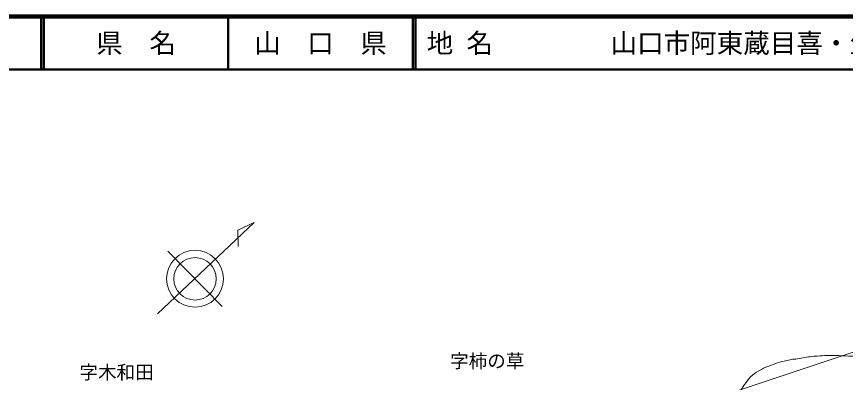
# Model space of a CAD drawing. Units: millimetres, scale not verified. Extents: x 40000 to 689736, y 20000 to 380000.
# Drawn here: x 293108 to 449274, y 311066 to 380000 of the extents above; entities that cross this region are included whole.
import ezdxf
from ezdxf.enums import TextEntityAlignment as Align

# ---------------------------------------------------------------- set-up
doc = ezdxf.new("R2010")
doc.units = ezdxf.units.MM
doc.header["$LTSCALE"] = 1000
for name, color, linetype, lineweight in [('M-BGD', 7, 'Continuous', 13), ('M-STR-HTXT', 7, 'Continuous', 13), ('M-TTL', 2, 'Continuous', 140), ('M-TTL-LINE', 7, 'Continuous', 50)]:
    doc.layers.add(name, color=color, linetype=linetype, lineweight=lineweight)
doc.layers.add('M-TTL-TXT', color=7, linetype='Continuous')
doc.styles.add('ＭＳ ゴシック', font='')
doc.styles.get('ＭＳ ゴシック').set_extended_font_data('MS Gothic')

msp = doc.modelspace()

# ---------------------------------------------------------------- linework, layer by layer
at = {"layer": 'M-BGD'}
for p, q in [((319670, 323996), (337882, 341222)), ((337882, 341222), (334775, 339735)), ((334775, 339735), (334834, 336685)), ((321621, 335817), (331842, 325378))]:
    msp.add_line(p, q, dxfattribs=at)
for radius in [5351, 4000]:
    msp.add_circle((326731, 330591), radius, dxfattribs=at)
msp.add_open_spline([(470587, 332275), (470604, 331685), (470603, 331525), (470602, 331045), (470602, 330052), (470565, 329496), (470509, 328505), (470459, 327627), (470406, 327136), (470306, 326262), (470178, 325142), (470072, 324519), (469899, 323405), (469747, 322429), (469757, 321858), (469473, 320912), (469198, 319995), (469036, 319471), (468577, 318631), (468314, 318151), (468116, 317904), (467736, 317509), (467254, 317010), (466952, 316735), (466334, 316419), (465537, 316012), (465018, 315938), (464142, 315754), (463378, 315594), (462929, 315618), (462148, 315598), (461004, 315570), (460362, 315634), (459219, 315713), (458221, 315782), (457674, 315960), (456675, 316014), (455071, 316100), (454169, 315937), (452562, 315952), (450500, 315970), (449348, 316115), (447286, 316118), (445772, 316120), (444921, 316129), (443412, 316003), (442279, 315909), (441661, 315715), (440536, 315547), (439636, 315412), (439112, 315444), (438230, 315225), (436869, 314885), (436116, 314643), (434813, 314124), (434069, 313827), (433648, 313661), (432954, 313262), (432303, 312888), (431962, 312625), (431417, 312109), (430892, 311612), (430685, 311249), (430252, 310670), (429878, 310170), (429744, 309834), (429352, 309348), (429022, 308940), (428826, 308713), (428417, 308386), (427840, 307924), (427456, 307737), (426782, 307434), (426159, 307154), (425755, 307151), (425089, 306998), (423994, 306747), (423365, 306679), (422262, 306463), (421653, 306344), (421304, 306309), (420704, 306152), (420043, 305979), (419676, 305864), (419032, 305635), (418343, 305391), (417984, 305185), (417308, 304908), (416178, 304445), (415526, 304231), (414400, 303758), (413731, 303477), (413359, 303315), (412697, 303020), (411435, 302459), (410748, 302100), (409477, 301561), (408275, 301052), (407600, 300766), (406361, 300357), (405294, 300003), (404679, 299859), (403588, 299588), (402443, 299303), (401760, 299309), (400635, 298956), (399669, 298653), (399185, 298331), (398256, 297928), (397518, 297607), (397087, 297464), (396369, 297102), (395636, 296733), (395275, 296438), (394562, 296032), (393106, 295203), (392240, 294828), (390792, 293986), (389742, 293376), (389025, 293181), (388164, 292324), (388042, 292203), (387986, 292159), (387859, 292004)], degree=3, knots=[0, 0, 0, 0, 1, 1, 1, 2, 2, 2, 3, 3, 3, 4, 4, 4, 5, 5, 5, 6, 6, 6, 7, 7, 7, 8, 8, 8, 9, 9, 9, 10, 10, 10, 11, 11, 11, 12, 12, 12, 13, 13, 13, 14, 14, 14, 15, 15, 15, 16, 16, 16, 17, 17, 17, 18, 18, 18, 19, 19, 19, 20, 20, 20, 21, 21, 21, 22, 22, 22, 23, 23, 23, 24, 24, 24, 25, 25, 25, 26, 26, 26, 27, 27, 27, 28, 28, 28, 29, 29, 29, 30, 30, 30, 31, 31, 31, 32, 32, 32, 33, 33, 33, 34, 34, 34, 35, 35, 35, 36, 36, 36, 37, 37, 37, 38, 38, 38, 39, 39, 39, 40, 40, 40, 41, 41, 41, 41], dxfattribs=at)
at = {"layer": 'M-STR-HTXT'}
msp.add_line((404000, 301209), (516429, 338728), dxfattribs=at)
at = {"layer": 'M-TTL'}
msp.add_line((680000, 380000), (40000, 380000), dxfattribs=at)
at = {"layer": 'M-TTL-LINE'}
for p, q in [((297750, 380000), (297750, 370000)), ((298250, 380000), (298250, 370000)), ((333000, 380000), (333000, 370000)), ((367750, 380000), (367750, 370000)), ((368250, 380000), (368250, 370000)), ((40000, 370000), (680000, 370000))]:
    msp.add_line(p, q, dxfattribs=at)

# ---------------------------------------------------------------- texts
at = {"layer": 'M-BGD', "style": 'ＭＳ ゴシック'}
for s, p in [('字柿の草', (374791, 313054)), ('字木和田', (304945, 310919))]:
    msp.add_text(s, height=2566, dxfattribs=at).set_placement(p, align=Align.BOTTOM_LEFT)
at = {"layer": 'M-TTL-TXT', "style": 'ＭＳ ゴシック'}
for s, p in [('県\u3000名', (315625, 375000)), ('山\u3000口\u3000県', (350375, 375000))]:
    msp.add_text(s, height=3666, dxfattribs=at).set_placement(p, align=Align.MIDDLE_CENTER)
for s, p in [('地 名', (370380, 375000)), ('山口市阿東蔵目喜・生雲中', (405024, 375000))]:
    msp.add_text(s, height=3666, dxfattribs=at).set_placement(p, align=Align.MIDDLE_LEFT)

doc.saveas('drawing.dxf')
